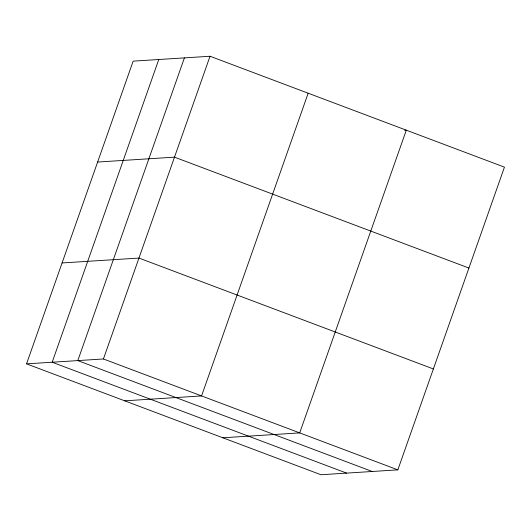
<?xml version="1.0" encoding="UTF-8"?>
<svg xmlns="http://www.w3.org/2000/svg" width="531" height="531" viewBox="0 0 531 531"><rect width="100%" height="100%" fill="white"/><g stroke="black" fill="none" stroke-linecap="round" stroke-linejoin="round"><path stroke-width="0.8" d="M26.55 363.861L133.155 61.145L210.03 56.253L504.45 167.139L397.845 469.855L320.97 474.747L26.55 363.861L103.426 358.969L397.845 469.855M158.776 59.512L52.177 362.235L346.597 473.114M184.403 57.886L77.798 360.602L372.224 471.488M103.426 358.969L210.03 56.253M308.166 93.217L201.561 395.934L124.692 400.825M404.655 130.281L406.308 130.175L299.703 432.898L222.834 437.783M97.618 162.048L174.493 157.156L468.913 268.042M62.087 262.958L138.956 258.066L433.382 368.952"/></g></svg>
